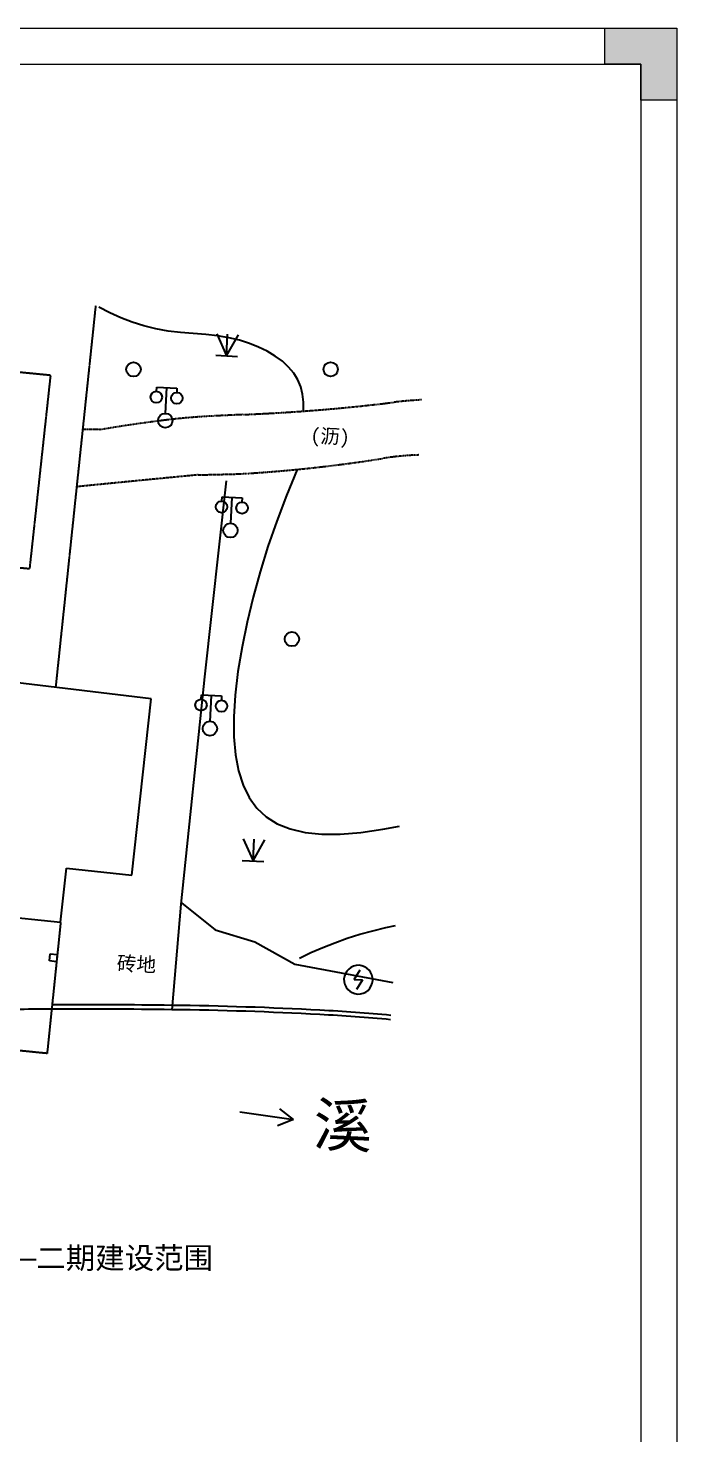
# Model space of a CAD drawing. Header units: millimetres. Extents: x 4 to 2106212, y -117026 to 198097.
# Drawn here: x 839496 to 884575, y 92618 to 190210 of the extents above; entities that cross this region are included whole.
import ezdxf
from ezdxf import colors
from ezdxf.entities.mleader import LeaderData, LeaderLine
from ezdxf.enums import TextEntityAlignment as Align
from ezdxf.math import Vec2, Vec3

# ---------------------------------------------------------------- set-up
doc = ezdxf.new("R2010")
doc.units = ezdxf.units.MM
doc.linetypes.add('X32', pattern=[1.5, 1, -0.5])
doc.linetypes.add('X6', pattern=[2, 1, -1])
doc.layers.add('图框', color=7, linetype='Continuous', lineweight=13)
doc.layers.add('文本', color=3, linetype='Continuous', lineweight=13)
doc.layers.add('粗实线', color=7, linetype='Continuous')
doc.styles.get("Standard").update_dxf_attribs({"font": 'arial.ttf'})
doc.styles.add('宋体', font='')
doc.styles.get('宋体').set_extended_font_data('SimSun')
doc.linetypes.add('10422', pattern='A,2,[150,AAA.SHX,S=1,R=0,X=0,Y=1],2,[177,AAA.SHX,S=1,R=0,X=0,Y=0.8],1e-09', length=4)
doc.linetypes.add('444', pattern='A,4.5,[145,AAA.SHX,S=1,R=0,X=0,Y=1],4.5,-0.5,[146,AAA.SHX,S=1,R=0,X=0,Y=0],-0.5', length=10)

# ---------------------------------------------------------------- blocks, each defined once
blk = doc.blocks.new('GW-TK')
at = {"layer": '图框', "linetype": 'Continuous', "lineweight": 0}
h = blk.add_hatch(color=256, dxfattribs=at)
h.dxf.hatch_style = 1
h.paths.add_polyline_path([(927593.55, 464715.01), (927593.55, 464710.01), (927598.55, 464710.01), (927598.55, 464705.01), (927603.55, 464705.01), (927603.55, 464715.01)])
at = {"layer": '图框'}
for points in [[(927183.55, 464715.01), (927603.55, 464715.01), (927603.55, 464418.01), (927183.55, 464418.01)], [(927188.55, 464710.01), (927598.55, 464710.01), (927598.55, 464423.01), (927188.55, 464423.01)]]:
    blk.add_lwpolyline(points, close=True, dxfattribs=at)
at = {"layer": '图框', "linetype": 'Continuous', "lineweight": 0}
blk.add_lwpolyline([(927598.55, 464705.01), (927598.55, 464710.01), (927593.55, 464710.01), (927593.55, 464715.01), (927603.55, 464715.01), (927603.55, 464705.01)], close=True, dxfattribs=at)
blk = doc.blocks.new('jytkjyk')
at = {"layer": '粗实线', "color": 252, "linetype": 'X32'}
for p, q in [((545184, 180642), (542404, 154160)), ((542068, 175784), (537797, 176196)), ((540613, 162368), (542068, 175784)), ((536374, 162798), (540613, 162368)), ((542753, 137818), (541811, 128712)), ((541811, 128712), (528193, 130070))]:
    blk.add_line(p, q, dxfattribs=at)
at = {"layer": '粗实线', "color": 252, "linetype": 'Continuous'}
for p, q in [((546162, 180127, 14000), (545403, 180523, 14000)), ((546939, 179780, 14000), (546162, 180127, 14000)), ((547733, 179479, 14000), (546939, 179780, 14000)), ((548545, 179227, 14000), (547733, 179479, 14000)), ((549374, 179021, 14000), (548545, 179227, 14000)), ((550221, 178863, 14000), (549374, 179021, 14000)), ((551086, 178753, 14000), (550221, 178863, 14000)), ((551968, 178690, 14000), (551086, 178753, 14000)), ((552837, 178631, 14000), (551968, 178690, 14000)), ((553661, 178533, 14000), (552837, 178631, 14000)), ((554441, 178397, 14000), (553661, 178533, 14000)), ((555176, 178221, 14000), (554441, 178397, 14000)), ((555866, 178006, 14000), (555176, 178221, 14000)), ((556512, 177753, 14000), (555866, 178006, 14000)), ((557113, 177460, 14000), (556512, 177753, 14000)), ((557669, 177128, 14000), (557113, 177460, 14000)), ((558167, 176762, 14000), (557669, 177128, 14000)), ((558592, 176365, 14000), (558167, 176762, 14000)), ((558945, 175937, 14000), (558592, 176365, 14000)), ((559225, 175479, 14000), (558945, 175937, 14000)), ((559433, 174990, 14000), (559225, 175479, 14000)), ((559567, 174470, 14000), (559433, 174990, 14000)), ((559630, 173920, 14000), (559567, 174470, 14000)), ((559619, 173339, 14000), (559630, 173920, 14000)), ((559196, 169242, 14000), (558452, 167449, 14000)), ((558452, 167449, 14000), (557773, 165668, 14000)), ((557773, 165668, 14000), (557160, 163898, 14000)), ((557160, 163898, 14000), (556613, 162140, 14000)), ((556613, 162140, 14000), (556131, 160394, 14000)), ((556131, 160394, 14000), (555714, 158660, 14000)), ((555714, 158660, 14000), (555362, 156937, 14000)), ((555362, 156937, 14000), (555076, 155226, 14000)), ((555076, 155226, 14000), (554875, 153586, 14000)), ((549054, 153328), (539603, 154460)), ((547694, 141086), (549054, 153328)), ((554875, 153586, 14000), (554778, 152076, 14000)), ((554778, 152076, 14000), (554785, 150697, 14000)), ((554785, 150697, 14000), (554896, 149447, 14000)), ((554896, 149447, 14000), (555111, 148328, 14000)), ((555111, 148328, 14000), (555431, 147338, 14000)), ((555431, 147338, 14000), (555854, 146479, 14000)), ((555854, 146479, 14000), (556381, 145750, 14000)), ((556381, 145750, 14000), (557025, 145146, 14000)), ((557025, 145146, 14000), (557798, 144662, 14000)), ((557798, 144662, 14000), (558700, 144299, 14000)), ((565149, 144286, 14000), (566297, 144484, 14000)), ((558700, 144299, 14000), (559732, 144056, 14000)), ((559732, 144056, 14000), (560892, 143933, 14000)), ((560892, 143933, 14000), (562182, 143930, 14000)), ((562182, 143930, 14000), (563601, 144048, 14000)), ((563601, 144048, 14000), (565149, 144286, 14000)), ((542754, 137819), (543159, 141576)), ((543159, 141576), (547694, 141086)), ((529116, 139230), (542754, 137819)), ((561802, 136402, 13000), (562661, 136705, 13000)), ((562661, 136705, 13000), (563540, 136981, 13000)), ((563540, 136981, 13000), (564439, 137228, 13000)), ((564439, 137228, 13000), (565358, 137448, 13000)), ((565358, 137448, 13000), (566017, 137583, 13000)), ((559346, 135325, 13000), (560145, 135712, 13000)), ((560145, 135712, 13000), (560963, 136071, 13000)), ((560963, 136071, 13000), (561802, 136402, 13000)), ((541973, 135131, 13551), (542023, 135629, 13551)), ((542470, 135081, 13551), (541973, 135131, 13551)), ((542023, 135629, 13551), (542520, 135579, 13551)), ((542520, 135579, 13551), (542470, 135081, 13551)), ((555214, 124652, 100000), (558926, 124125, 100000)), ((558926, 124125, 100000), (557813, 123677, 100000)), ((558926, 124125, 100000), (557982, 124865, 100000))]:
    blk.add_line(p, q, dxfattribs=at)
at = {"layer": '粗实线', "color": 252}
for p, q in [((553607, 178677, 100000), (554282, 177142, 100000)), ((554282, 177142, 100000), (554356, 178640, 100000)), ((554282, 177142, 100000), (555105, 178603, 100000)), ((553533, 177179, 100000), (555031, 177105, 100000)), ((549422, 174677, 100000), (549436, 174977, 100000)), ((549436, 174977, 100000), (550835, 174905, 100000)), ((550046, 173143, 100000), (550135, 174941, 100000)), ((550835, 174905, 100000), (550820, 174606, 100000)), ((554248, 168468), (552744, 154850)), ((553952, 167054, 100000), (553967, 167353, 100000)), ((553967, 167353, 100000), (555365, 167282, 100000)), ((554577, 165520, 100000), (554666, 167318, 100000)), ((555365, 167282, 100000), (555350, 166982, 100000)), ((552744, 154850), (551106, 139068)), ((552523, 153301, 100000), (552538, 153601, 100000)), ((552538, 153601, 100000), (553936, 153529, 100000)), ((553148, 151767, 100000), (553237, 153565, 100000)), ((553936, 153529, 100000), (553921, 153230, 100000)), ((555444, 143613, 100000), (556119, 142078, 100000)), ((556119, 142078, 100000), (556194, 143576, 100000)), ((556119, 142078, 100000), (556943, 143539, 100000)), ((555370, 142115, 100000), (556868, 142041, 100000)), ((551106, 139068), (550470, 131750)), ((551160, 139178), (553494, 137282)), ((553494, 137282), (556240, 136458)), ((556240, 136458), (559025, 134901)), ((559025, 134901), (565840, 133648)), ((563138, 133847, 100000), (563571, 134519, 100000)), ((563138, 133847, 100000), (563738, 133818, 100000)), ((563738, 133818, 100000), (563304, 133145, 100000))]:
    blk.add_line(p, q, dxfattribs=at)
at = {"layer": '粗实线', "color": 252, "linetype": 'X6'}
for q in [(543964, 168065), (552318, 168880)]:
    blk.add_line((552318, 168880), q, dxfattribs=at)
at = {"layer": '粗实线', "color": 252}
for centre, radius in [((547816, 176199, 100000), 500), ((561513, 176206, 100000), 500), ((549402, 174278, 100000), 400), ((550826, 174206, 100000), 400), ((550022, 172644, 100000), 500), ((553932, 166654, 100000), 400), ((555357, 166582, 100000), 400), ((554552, 165020, 100000), 500), ((558820, 157475, 100000), 500), ((552504, 152902, 100000), 400), ((553928, 152830, 100000), 400), ((553123, 151268, 100000), 500)]:
    blk.add_circle(centre, radius, dxfattribs=at)
at = {"layer": '粗实线', "color": 252, "linetype": 'X6'}
for centre, radius, start, end in [((550525, 298448), 125477, 272.85327, 277.05008), ((569095, 148288), 25827, 92.78691, 97.05008), ((555569, 127424), 45592, 92.78829, 96.89136), ((604870, -884856), 1059072, 92.675032, 92.788293), ((535483, 600250), 427654, 272.67503, 272.85327), ((542775, -284601), 456625, 89.65596, 89.81129), ((561104, 81624), 91725, 96.89136, 99.7838), ((549407, 269125), 100346, 273.60427, 279.04009), ((568262, 150617), 19652, 91.80974, 99.04009), ((549107, 367025), 198171, 270.92852, 271.64726), ((554035, 195657), 26732, 271.64726, 273.60427), ((320346, 5330042), 5166818, 272.479398, 272.480512)]:
    blk.add_arc(centre, radius, start, end, dxfattribs=at)
at = {"layer": '粗实线', "color": 252, "linetype": '10422'}
for centre, radius, start, end in [((542081, 74632), 57165, 90.03062, 92.47654), ((542414, -548753), 680550, 89.32178, 90.030621), ((547536, -116057), 247824, 86.94216, 89.32178), ((554044, 5762), 125831, 84.69653, 86.94216)]:
    blk.add_arc(centre, radius, start, end, dxfattribs=at)
at = {"layer": '粗实线', "color": 252, "linetype": '444'}
for centre, radius, start, end in [((542414, -548753), 680850, 89.321781, 90.021278), ((547536, -116057), 248124, 86.94216, 89.32178), ((554044, 5762), 126131, 84.70045, 86.94216)]:
    blk.add_arc(centre, radius, start, end, dxfattribs=at)
at = {"layer": '粗实线', "color": 252}
blk.add_ellipse((563438, 133832, 100000), major_axis=(741, 671), ratio=1, start_param=5.497787, end_param=11.780972, dxfattribs=at)
at = {"layer": '粗实线', "color": 252, "linetype": 'Continuous', "style": '宋体'}
for s, height, p in [('(沥)', 1000, (561476, 171485, 100000)), ('溪', 3000, (562382, 123781, 100000))]:
    blk.add_text(s, height=height, rotation=357.16432, dxfattribs=at).set_placement(p, align=Align.MIDDLE)
blk.add_text('砖地', height=1000, rotation=357.16432, dxfattribs=at).set_placement((548023, 134924, 100000), align=Align.MIDDLE_CENTER)

msp = doc.modelspace()

# ---------------------------------------------------------------- block references
at = {"xscale": 500, "yscale": 500, "zscale": 500}
msp.add_blockref('GW-TK', (-462917199.0978, -232167295.9435), dxfattribs=at)
msp.add_blockref('jytkjyk', (299003.6001, -9682.4465))

# ---------------------------------------------------------------- leaders
at = {"layer": '文本', "color": 1}
ml = msp.add_multileader_mtext('Standard', dxfattribs=at)
ml.set_content('{\\fSimSun|b0|i0|c134|p2;二期建设范围}', color=1)
ml.set_leader_properties()
ml.build(insert=Vec2(0, 0))
ml.multileader.update_dxf_attribs({"dogleg_length": 1000, "arrow_head_size": 1500})
ctx = ml.context
ctx.base_point, ctx.char_height, ctx.arrow_head_size, ctx.plane_origin = Vec3(840066.3883, 104729.2603, 14000), 1500, 1500, Vec3(832005.6164, 104729.2603, 14000)
notes = []
notes.append((ctx, [(0, (1, 1, 0), (839066.3883, 104729.2603, 14000), (1, 0), 1000, [(0, [(832005.6164, 104729.2603, 14000)], 0, [])])]))
ctx.mtext.insert, ctx.mtext.flow_direction = Vec3(840068.3883, 105583.427, 14000), 5
for ctx, leaders in notes:
    for number, flags, end, landing, length, lines in leaders:
        leader = LeaderData()
        leader.index, (leader.has_last_leader_line, leader.has_dogleg_vector, leader.attachment_direction) = number, flags
        leader.last_leader_point, leader.dogleg_vector, leader.dogleg_length = Vec3(end), Vec3(landing), length
        for number, points, colour, breaks in lines:
            line = LeaderLine()
            line.index, line.vertices, line.color, line.breaks = number, Vec3.list(points), colors.encode_raw_color(colour), breaks
            leader.lines.append(line)
        ctx.leaders.append(leader)

doc.saveas('drawing.dxf')
